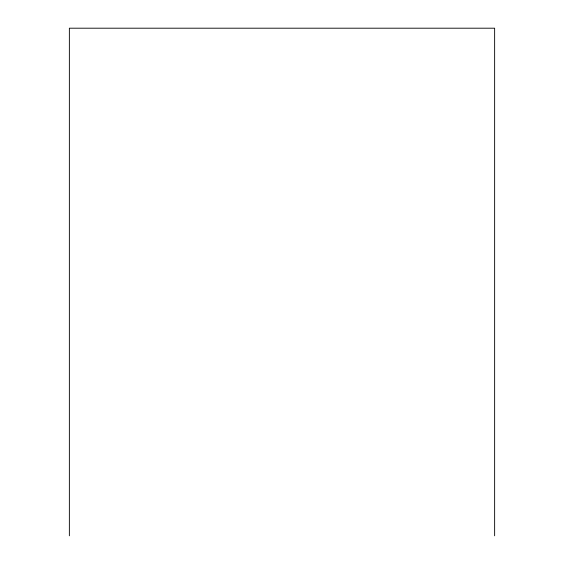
<?xml version="1.0" encoding="UTF-8"?>
<svg xmlns="http://www.w3.org/2000/svg" width="564" height="564" viewBox="0 0 564 564"><rect width="100%" height="100%" fill="white"/><g stroke="black" fill="none" stroke-linecap="round" stroke-linejoin="round"><path stroke-width="0.85" d="M494.635 535.8L494.635 28.2L69.365 28.2L69.365 535.8"/></g></svg>
